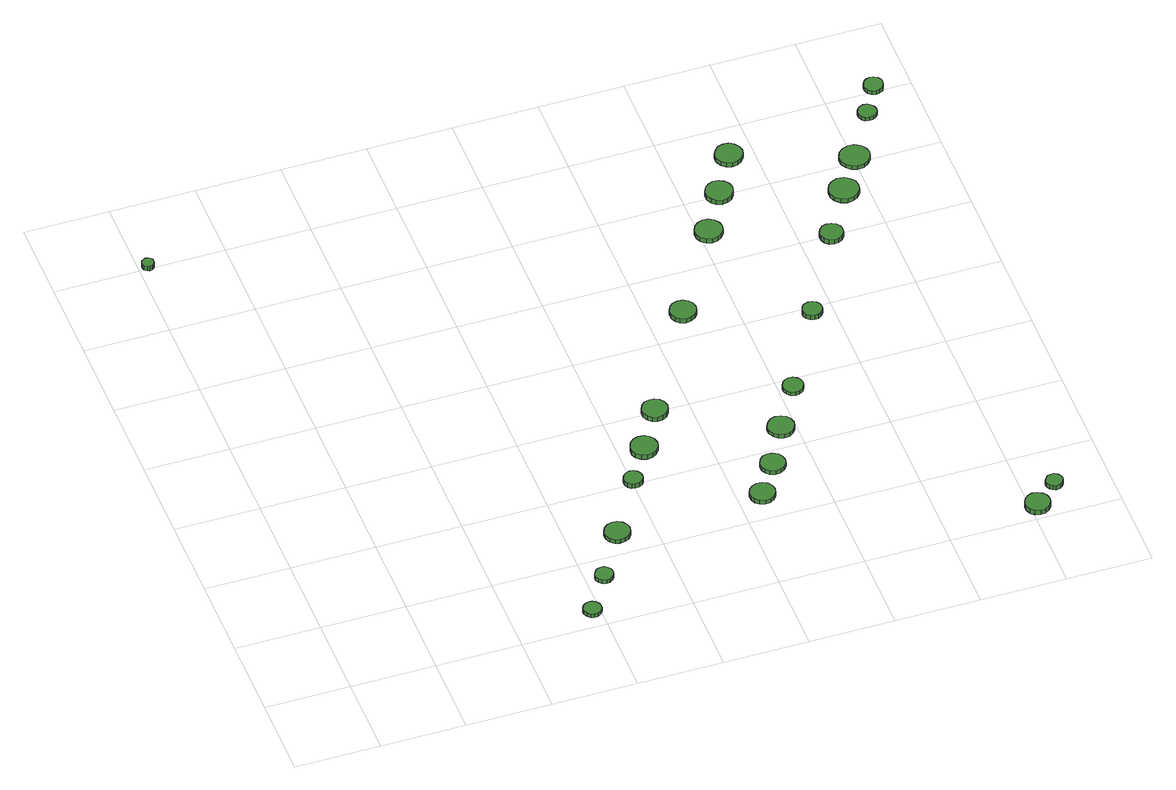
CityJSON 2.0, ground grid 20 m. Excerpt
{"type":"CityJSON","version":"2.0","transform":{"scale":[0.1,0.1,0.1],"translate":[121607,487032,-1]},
"CityObjects":{
"tree1":{"type":"SolitaryVegetationObject","attributes":{"function":"something"},"geometry":[{"type":"MultiSurface","lod":"1","boundaries":[[[0,1,2,3,4,5,6,7,8,9,10,11,12,13,14]],[[15,16,17,18,19,20,21,22,23,24,25,26,27,28,29]],[[0,29,28,1]],[[1,28,27,2]],[[2,27,26,3]],[[3,26,25,4]],[[4,25,24,5]],[[5,24,23,6]],[[6,23,22,7]],[[7,22,21,8]],[[8,21,20,9]],[[9,20,19,10]],[[10,19,18,11]],[[11,18,17,12]],[[12,17,16,13]],[[13,16,15,14]],[[14,15,29,0]]]}]},
"tree2":{"type":"SolitaryVegetationObject","attributes":{"function":"something"},"geometry":[{"type":"MultiSurface","lod":"1","boundaries":[[[30,31,32,33,34,35,36,37,38,39,40,41,42,43,44]],[[45,46,47,48,49,50,51,52,53,54,55,56,57,58,59]],[[30,59,58,31]],[[31,58,57,32]],[[32,57,56,33]],[[33,56,55,34]],[[34,55,54,35]],[[35,54,53,36]],[[36,53,52,37]],[[37,52,51,38]],[[38,51,50,39]],[[39,50,49,40]],[[40,49,48,41]],[[41,48,47,42]],[[42,47,46,43]],[[43,46,45,44]],[[44,45,59,30]]]}]},
"tree3":{"type":"SolitaryVegetationObject","attributes":{"function":"something"},"geometry":[{"type":"MultiSurface","lod":"1","boundaries":[[[60,61,62,63,64,65,66,67,68,69,70,71,72,73,74]],[[75,76,77,78,79,80,81,82,83,84,85,86,87,88,89]],[[60,89,88,61]],[[61,88,87,62]],[[62,87,86,63]],[[63,86,85,64]],[[64,85,84,65]],[[65,84,83,66]],[[66,83,82,67]],[[67,82,81,68]],[[68,81,80,69]],[[69,80,79,70]],[[70,79,78,71]],[[71,78,77,72]],[[72,77,76,73]],[[73,76,75,74]],[[74,75,89,60]]]}]},
"tree4":{"type":"SolitaryVegetationObject","attributes":{"function":"something"},"geometry":[{"type":"MultiSurface","lod":"1","boundaries":[[[90,91,92,93,94,95,96,97,98,99,100,101,102,103,104]],[[105,106,107,108,109,110,111,112,113,114,115,116,117,118,119]],[[90,119,118,91]],[[91,118,117,92]],[[92,117,116,93]],[[93,116,115,94]],[[94,115,114,95]],[[95,114,113,96]],[[96,113,112,97]],[[97,112,111,98]],[[98,111,110,99]],[[99,110,109,100]],[[100,109,108,101]],[[101,108,107,102]],[[102,107,106,103]],[[103,106,105,104]],[[104,105,119,90]]]}]},
"tree5":{"type":"SolitaryVegetationObject","attributes":{"function":"something"},"geometry":[{"type":"MultiSurface","lod":"1","boundaries":[[[120,121,122,123,124,125,126,127,128,129,130,131,132,133,134]],[[135,136,137,138,139,140,141,142,143,144,145,146,147,148,149]],[[120,149,148,121]],[[121,148,147,122]],[[122,147,146,123]],[[123,146,145,124]],[[124,145,144,125]],[[125,144,143,126]],[[126,143,142,127]],[[127,142,141,128]],[[128,141,140,129]],[[129,140,139,130]],[[130,139,138,131]],[[131,138,137,132]],[[132,137,136,133]],[[133,136,135,134]],[[134,135,149,120]]]}]},
"tree6":{"type":"SolitaryVegetationObject","attributes":{"function":"something"},"geometry":[{"type":"MultiSurface","lod":"1","boundaries":[[[150,151,152,153,154,155,156,157,158,159,160,161,162,163,164]],[[165,166,167,168,169,170,171,172,173,174,175,176,177,178,179]],[[150,179,178,151]],[[151,178,177,152]],[[152,177,176,153]],[[153,176,175,154]],[[154,175,174,155]],[[155,174,173,156]],[[156,173,172,157]],[[157,172,171,158]],[[158,171,170,159]],[[159,170,169,160]],[[160,169,168,161]],[[161,168,167,162]],[[162,167,166,163]],[[163,166,165,164]],[[164,165,179,150]]]}]},
"tree7":{"type":"SolitaryVegetationObject","attributes":{"function":"something"},"geometry":[{"type":"MultiSurface","lod":"1","boundaries":[[[180,181,182,183,184,185,186,187,188,189,190,191,192,193,194]],[[195,196,197,198,199,200,201,202,203,204,205,206,207,208,209]],[[180,209,208,181]],[[181,208,207,182]],[[182,207,206,183]],[[183,206,205,184]],[[184,205,204,185]],[[185,204,203,186]],[[186,203,202,187]],[[187,202,201,188]],[[188,201,200,189]],[[189,200,199,190]],[[190,199,198,191]],[[191,198,197,192]],[[192,197,196,193]],[[193,196,195,194]],[[194,195,209,180]]]}]},
"tree8":{"type":"SolitaryVegetationObject","attributes":{"function":"something"},"geometry":[{"type":"MultiSurface","lod":"1","boundaries":[[[210,211,212,213,214,215,216,217,218,219,220,221,222,223,224]],[[225,226,227,228,229,230,231,232,233,234,235,236,237,238,239]],[[210,239,238,211]],[[211,238,237,212]],[[212,237,236,213]],[[213,236,235,214]],[[214,235,234,215]],[[215,234,233,216]],[[216,233,232,217]],[[217,232,231,218]],[[218,231,230,219]],[[219,230,229,220]],[[220,229,228,221]],[[221,228,227,222]],[[222,227,226,223]],[[223,226,225,224]],[[224,225,239,210]]]}]},
"tree9":{"type":"SolitaryVegetationObject","attributes":{"function":"something"},"geometry":[{"type":"MultiSurface","lod":"1","boundaries":[[[240,241,242,243,244,245,246,247,248,249,250,251,252,253,254]],[[255,256,257,258,259,260,261,262,263,264,265,266,267,268,269]],[[240,269,268,241]],[[241,268,267,242]],[[242,267,266,243]],[[243,266,265,244]],[[244,265,264,245]],[[245,264,263,246]],[[246,263,262,247]],[[247,262,261,248]],[[248,261,260,249]],[[249,260,259,250]],[[250,259,258,251]],[[251,258,257,252]],[[252,257,256,253]],[[253,256,255,254]],[[254,255,269,240]]]}]},
"tree10":{"type":"SolitaryVegetationObject","attributes":{"function":"something"},"geometry":[{"type":"MultiSurface","lod":"1","boundaries":[[[270,271,272,273,274,275,276,277,278,279,280,281,282,283,284]],[[285,286,287,288,289,290,291,292,293,294,295,296,297,298,299]],[[270,299,298,271]],[[271,298,297,272]],[[272,297,296,273]],[[273,296,295,274]],[[274,295,294,275]],[[275,294,293,276]],[[276,293,292,277]],[[277,292,291,278]],[[278,291,290,279]],[[279,290,289,280]],[[280,289,288,281]],[[281,288,287,282]],[[282,287,286,283]],[[283,286,285,284]],[[284,285,299,270]]]}]},
"tree11":{"type":"SolitaryVegetationObject","attributes":{"function":"something"},"geometry":[{"type":"MultiSurface","lod":"1","boundaries":[[[300,301,302,303,304,305,306,307,308,309,310,311,312,313,314]],[[315,316,317,318,319,320,321,322,323,324,325,326,327,328,329]],[[300,329,328,301]],[[301,328,327,302]],[[302,327,326,303]],[[303,326,325,304]],[[304,325,324,305]],[[305,324,323,306]],[[306,323,322,307]],[[307,322,321,308]],[[308,321,320,309]],[[309,320,319,310]],[[310,319,318,311]],[[311,318,317,312]],[[312,317,316,313]],[[313,316,315,314]],[[314,315,329,300]]]}]},
"tree12":{"type":"SolitaryVegetationObject","attributes":{"function":"something"},"geometry":[{"type":"MultiSurface","lod":"1","boundaries":[[[330,331,332,333,334,335,336,337,338,339,340,341,342,343,344]],[[345,346,347,348,349,350,351,352,353,354,355,356,357,358,359]],[[330,359,358,331]],[[331,358,357,332]],[[332,357,356,333]],[[333,356,355,334]],[[334,355,354,335]],[[335,354,353,336]],[[336,353,352,337]],[[337,352,351,338]],[[338,351,350,339]],[[339,350,349,340]],[[340,349,348,341]],[[341,348,347,342]],[[342,347,346,343]],[[343,346,345,344]],[[344,345,359,330]]]}]},
"tree13":{"type":"SolitaryVegetationObject","attributes":{"function":"something"},"geometry":[{"type":"MultiSurface","lod":"1","boundaries":[[[360,361,362,363,364,365,366,367,368,369,370,371,372,373,374]],[[375,376,377,378,379,380,381,382,383,384,385,386,387,388,389]],[[360,389,388,361]],[[361,388,387,362]],[[362,387,386,363]],[[363,386,385,364]],[[364,385,384,365]],[[365,384,383,366]],[[366,383,382,367]],[[367,382,381,368]],[[368,381,380,369]],[[369,380,379,370]],[[370,379,378,371]],[[371,378,377,372]],[[372,377,376,373]],[[373,376,375,374]],[[374,375,389,360]]]}]},
"tree14":{"type":"SolitaryVegetationObject","attributes":{"function":"something"},"geometry":[{"type":"MultiSurface","lod":"1","boundaries":[[[390,391,392,393,394,395,396,397,398,399,400,401,402,403,404]],[[405,406,407,408,409,410,411,412,413,414,415,416,417,418,419]],[[390,419,418,391]],[[391,418,417,392]],[[392,417,416,393]],[[393,416,415,394]],[[394,415,414,395]],[[395,414,413,396]],[[396,413,412,397]],[[397,412,411,398]],[[398,411,410,399]],[[399,410,409,400]],[[400,409,408,401]],[[401,408,407,402]],[[402,407,406,403]],[[403,406,405,404]],[[404,405,419,390]]]}]},
"tree15":{"type":"SolitaryVegetationObject","attributes":{"function":"something"},"geometry":[{"type":"MultiSurface","lod":"1","boundaries":[[[420,421,422,423,424,425,426,427,428,429,430,431,432,433,434]],[[435,436,437,438,439,440,441,442,443,444,445,446,447,448,449]],[[420,449,448,421]],[[421,448,447,422]],[[422,447,446,423]],[[423,446,445,424]],[[424,445,444,425]],[[425,444,443,426]],[[426,443,442,427]],[[427,442,441,428]],[[428,441,440,429]],[[429,440,439,430]],[[430,439,438,431]],[[431,438,437,432]],[[432,437,436,433]],[[433,436,435,434]],[[434,435,449,420]]]}]},
"tree16":{"type":"SolitaryVegetationObject","attributes":{"function":"something"},"geometry":[{"type":"MultiSurface","lod":"1","boundaries":[[[450,451,452,453,454,455,456,457,458,459,460,461,462,463,464]],[[465,466,467,468,469,470,471,472,473,474,475,476,477,478,479]],[[450,479,478,451]],[[451,478,477,452]],[[452,477,476,453]],[[453,476,475,454]],[[454,475,474,455]],[[455,474,473,456]],[[456,473,472,457]],[[457,472,471,458]],[[458,471,470,459]],[[459,470,469,460]],[[460,469,468,461]],[[461,468,467,462]],[[462,467,466,463]],[[463,466,465,464]],[[464,465,479,450]]]}]},
"tree17":{"type":"SolitaryVegetationObject","attributes":{"function":"something"},"geometry":[{"type":"MultiSurface","lod":"1","boundaries":[[[480,481,482,483,484,485,486,487,488,489,490,491,492,493,494]],[[495,496,497,498,499,500,501,502,503,504,505,506,507,508,509]],[[480,509,508,481]],[[481,508,507,482]],[[482,507,506,483]],[[483,506,505,484]],[[484,505,504,485]],[[485,504,503,486]],[[486,503,502,487]],[[487,502,501,488]],[[488,501,500,489]],[[489,500,499,490]],[[490,499,498,491]],[[491,498,497,492]],[[492,497,496,493]],[[493,496,495,494]],[[494,495,509,480]]]}]},
"tree18":{"type":"SolitaryVegetationObject","attributes":{"function":"something"},"geometry":[{"type":"MultiSurface","lod":"1","boundaries":[[[510,511,512,513,514,515,516,517,518,519,520,521,522,523,524]],[[525,526,527,528,529,530,531,532,533,534,535,536,537,538,539]],[[510,539,538,511]],[[511,538,537,512]],[[512,537,536,513]],[[513,536,535,514]],[[514,535,534,515]],[[515,534,533,516]],[[516,533,532,517]],[[517,532,531,518]],[[518,531,530,519]],[[519,530,529,520]],[[520,529,528,521]],[[521,528,527,522]],[[522,527,526,523]],[[523,526,525,524]],[[524,525,539,510]]]}]},
"tree19":{"type":"SolitaryVegetationObject","attributes":{"function":"something"},"geometry":[{"type":"MultiSurface","lod":"1","boundaries":[[[540,541,542,543,544,545,546,547,548,549,550,551,552,553,554]],[[555,556,557,558,559,560,561,562,563,564,565,566,567,568,569]],[[540,569,568,541]],[[541,568,567,542]],[[542,567,566,543]],[[543,566,565,544]],[[544,565,564,545]],[[545,564,563,546]],[[546,563,562,547]],[[547,562,561,548]],[[548,561,560,549]],[[549,560,559,550]],[[550,559,558,551]],[[551,558,557,552]],[[552,557,556,553]],[[553,556,555,554]],[[554,555,569,540]]]}]},
"tree20":{"type":"SolitaryVegetationObject","attributes":{"function":"something"},"geometry":[{"type":"MultiSurface","lod":"1","boundaries":[[[570,571,572,573,574,575,576,577,578,579,580,581,582,583,584]],[[585,586,587,588,589,590,591,592,593,594,595,596,597,598,599]],[[570,599,598,571]],[[571,598,597,572]],[[572,597,596,573]],[[573,596,595,574]],[[574,595,594,575]],[[575,594,593,576]],[[576,593,592,577]],[[577,592,591,578]],[[578,591,590,579]],[[579,590,589,580]],[[580,589,588,581]],[[581,588,587,582]],[[582,587,586,583]],[[583,586,585,584]],[[584,585,599,570]]]}]},
"tree21":{"type":"SolitaryVegetationObject","attributes":{"function":"something"},"geometry":[{"type":"MultiSurface","lod":"1","boundaries":[[[600,601,602,603,604,605,606,607,608,609,610,611,612,613,614]],[[615,616,617,618,619,620,621,622,623,624,625,626,627,628,629]],[[600,629,628,601]],[[601,628,627,602]],[[602,627,626,603]],[[603,626,625,604]],[[604,625,624,605]],[[605,624,623,606]],[[606,623,622,607]],[[607,622,621,608]],[[608,621,620,609]],[[609,620,619,610]],[[610,619,618,611]],[[611,618,617,612]],[[612,617,616,613]],[[613,616,615,614]],[[614,615,629,600]]]}]},
"tree22":{"type":"SolitaryVegetationObject","attributes":{"function":"something"},"geometry":[{"type":"MultiSurface","lod":"1","boundaries":[[[630,631,632,633,634,635,636,637,638,639,640,641,642,643,644]],[[645,646,647,648,649,650,651,652,653,654,655,656,657,658,659]],[[630,659,658,631]],[[631,658,657,632]],[[632,657,656,633]],[[633,656,655,634]],[[634,655,654,635]],[[635,654,653,636]],[[636,653,652,637]],[[637,652,651,638]],[[638,651,650,639]],[[639,650,649,640]],[[640,649,648,641]],[[641,648,647,642]],[[642,647,646,643]],[[643,646,645,644]],[[644,645,659,630]]]}]},
"tree23":{"type":"SolitaryVegetationObject","attributes":{"function":"something"},"geometry":[{"type":"MultiSurface","lod":"1","boundaries":[[[660,661,662,663,664,665,666,667,668,669,670,671,672,673,674]],[[675,676,677,678,679,680,681,682,683,684,685,686,687,688,689]],[[660,689,688,661]],[[661,688,687,662]],[[662,687,686,663]],[[663,686,685,664]],[[664,685,684,665]],[[665,684,683,666]],[[666,683,682,667]],[[667,682,681,668]],[[668,681,680,669]],[[669,680,679,670]],[[670,679,678,671]],[[671,678,677,672]],[[672,677,676,673]],[[673,676,675,674]],[[674,675,689,660]]]}]}
},
"vertices":[
[32,1395,30],[31,1401,30],[28,1405,30],[23,1408,30],[17,1409,30],[12,1407,30],[7,1403,30],[5,1398,30],[5,1392,30],[7,1387,30],[12,1383,30],[17,1381,30],[23,1382,30],[28,1385,30],[31,1389,30],[31,1389,17],[28,1385,17],[23,1382,17],[17,1381,17],[12,1383,17],[7,1387,17],[5,1392,17],[5,1398,17],[7,1403,17],[12,1407,17],[17,1409,17],[23,1408,17],[28,1405,17],[31,1401,17],[32,1395,17],
[602,49,16],[601,58,16],[595,65,16],[588,69,16],[579,70,16],[571,67,16],[565,62,16],[561,54,16],[561,45,16],[565,37,16],[571,31,16],[579,29,16],[588,29,16],[595,34,16],[601,41,16],[601,41,6],[595,34,6],[588,29,6],[579,29,6],[571,31,6],[565,37,6],[561,45,6],[561,54,6],[565,62,6],[571,67,6],[579,70,6],[588,69,6],[595,65,6],[601,58,6],[602,49,6],
[663,142,17],[661,151,17],[656,158,17],[649,163,17],[640,164,17],[631,161,17],[625,155,17],[621,147,17],[621,138,17],[625,130,17],[631,124,17],[640,121,17],[649,122,17],[656,127,17],[661,134,17],[661,134,6],[656,127,6],[649,122,6],[640,121,6],[631,124,6],[625,130,6],[621,138,6],[621,147,6],[625,155,6],[631,161,6],[640,164,6],[649,163,6],[656,158,6],[661,151,6],[663,142,6],
[744,261,17],[741,273,17],[734,283,17],[723,289,17],[711,290,17],[700,287,17],[690,278,17],[685,267,17],[685,255,17],[690,244,17],[700,235,17],[711,232,17],[723,233,17],[734,239,17],[741,249,17],[741,249,6],[734,239,6],[723,233,6],[711,232,6],[700,235,6],[690,244,6],[685,255,6],[685,267,6],[690,278,6],[700,287,6],[711,290,6],[723,289,6],[734,283,6],[741,273,6],[744,261,6],
[824,406,20],[822,415,20],[817,422,20],[809,427,20],[800,428,20],[792,425,20],[785,419,20],[781,411,20],[781,402,20],[785,393,20],[792,387,20],[800,385,20],[809,386,20],[817,390,20],[822,397,20],[822,397,7],[817,390,7],[809,386,7],[800,385,7],[792,387,7],[785,393,7],[781,402,7],[781,411,7],[785,419,7],[792,425,7],[800,428,7],[809,427,7],[817,422,7],[822,415,7],[824,406,7],
[890,495,19],[887,508,19],[879,518,19],[868,525,19],[855,526,19],[843,522,19],[833,513,19],[828,501,19],[828,488,19],[833,476,19],[843,468,19],[855,464,19],[868,465,19],[879,471,19],[887,482,19],[887,482,6],[879,471,6],[868,465,6],[855,464,6],[843,468,6],[833,476,6],[828,488,6],[828,501,6],[833,513,6],[843,522,6],[855,526,6],[868,525,6],[879,518,6],[887,508,6],[890,495,6],
[950,599,19],[947,611,19],[940,621,19],[929,627,19],[917,628,19],[905,625,19],[896,616,19],[891,605,19],[891,593,19],[896,581,19],[905,573,19],[917,569,19],[929,571,19],[940,577,19],[947,587,19],[947,587,6],[940,577,6],[929,571,6],[917,569,6],[905,573,6],[896,581,6],[891,593,6],[891,605,6],[896,616,6],[905,625,6],[917,628,6],[929,627,6],[940,621,6],[947,611,6],[950,599,6],
[1086,273,16],[1084,285,16],[1077,295,16],[1066,301,16],[1054,302,16],[1042,298,16],[1033,290,16],[1028,279,16],[1028,267,16],[1033,256,16],[1042,248,16],[1054,244,16],[1066,245,16],[1077,251,16],[1084,261,16],[1084,261,5],[1077,251,5],[1066,245,5],[1054,244,5],[1042,248,5],[1033,256,5],[1028,267,5],[1028,279,5],[1033,290,5],[1042,298,5],[1054,302,5],[1066,301,5],[1077,295,5],[1084,285,5],[1086,273,5],
[1138,354,16],[1136,366,16],[1129,375,16],[1118,381,16],[1106,383,16],[1095,379,16],[1086,371,16],[1081,360,16],[1081,348,16],[1086,337,16],[1095,329,16],[1106,325,16],[1118,327,16],[1129,333,16],[1136,342,16],[1136,342,5],[1129,333,5],[1118,327,5],[1106,325,5],[1095,329,5],[1086,337,5],[1081,348,5],[1081,360,5],[1086,371,5],[1095,379,5],[1106,383,5],[1118,381,5],[1129,375,5],[1136,366,5],[1138,354,5],
[1196,459,15],[1193,472,15],[1186,482,15],[1175,488,15],[1162,490,15],[1150,486,15],[1141,477,15],[1135,466,15],[1135,453,15],[1141,441,15],[1150,433,15],[1162,429,15],[1175,430,15],[1186,437,15],[1193,447,15],[1193,447,5],[1186,437,5],[1175,430,5],[1162,429,5],[1150,433,5],[1141,441,5],[1135,453,5],[1135,466,5],[1141,477,5],[1150,486,5],[1162,490,5],[1175,488,5],[1186,482,5],[1193,472,5],[1196,459,5],
[1112,870,22],[1109,883,22],[1102,893,22],[1091,899,22],[1078,900,22],[1066,897,22],[1057,888,22],[1052,877,22],[1052,864,22],[1057,853,22],[1066,844,22],[1078,840,22],[1091,842,22],[1102,848,22],[1109,858,22],[1109,858,10],[1102,848,10],[1091,842,10],[1078,840,10],[1066,844,10],[1057,853,10],[1052,864,10],[1052,877,10],[1057,888,10],[1066,897,10],[1078,900,10],[1091,899,10],[1102,893,10],[1109,883,10],[1112,870,10],
[1257,572,15],[1255,582,15],[1249,590,15],[1241,595,15],[1231,596,15],[1221,593,15],[1214,586,15],[1210,577,15],[1210,567,15],[1214,558,15],[1221,551,15],[1231,548,15],[1241,549,15],[1249,554,15],[1255,563,15],[1255,563,5],[1249,554,5],[1241,549,5],[1231,548,5],[1221,551,5],[1214,558,5],[1210,567,5],[1210,577,5],[1214,586,5],[1221,593,5],[1231,596,5],[1241,595,5],[1249,590,5],[1255,582,5],[1257,572,5],
[1251,1091,24],[1248,1104,24],[1240,1115,24],[1229,1121,24],[1216,1123,24],[1203,1118,24],[1193,1110,24],[1188,1098,24],[1188,1084,24],[1193,1072,24],[1203,1063,24],[1216,1059,24],[1229,1061,24],[1240,1067,24],[1248,1078,24],[1248,1078,12],[1240,1067,12],[1229,1061,12],[1216,1059,12],[1203,1063,12],[1193,1072,12],[1188,1084,12],[1188,1098,12],[1193,1110,12],[1203,1118,12],[1216,1123,12],[1229,1121,12],[1240,1115,12],[1248,1104,12],[1251,1091,12],
[1373,777,24],[1371,787,24],[1366,794,24],[1358,799,24],[1348,800,24],[1339,797,24],[1332,791,24],[1328,782,24],[1328,773,24],[1332,764,24],[1339,758,24],[1348,755,24],[1358,756,24],[1366,761,24],[1371,768,24],[1371,768,11],[1366,761,11],[1358,756,11],[1348,755,11],[1339,758,11],[1332,764,11],[1328,773,11],[1328,782,11],[1332,791,11],[1339,797,11],[1348,800,11],[1358,799,11],[1366,794,11],[1371,787,11],[1373,777,11],
[1644,36,23],[1642,48,23],[1635,57,23],[1624,63,23],[1612,65,23],[1601,61,23],[1592,53,23],[1587,42,23],[1587,30,23],[1592,18,23],[1601,10,23],[1612,7,23],[1624,8,23],[1635,14,23],[1642,24,23],[1642,24,10],[1635,14,10],[1624,8,10],[1612,7,10],[1601,10,10],[1592,18,10],[1587,30,10],[1587,42,10],[1592,53,10],[1601,61,10],[1612,65,10],[1624,63,10],[1635,57,10],[1642,48,10],[1644,36,10],
[1315,1204,19],[1312,1217,19],[1304,1228,19],[1293,1234,19],[1280,1236,19],[1267,1231,19],[1258,1223,19],[1252,1211,19],[1252,1197,19],[1258,1185,19],[1267,1176,19],[1280,1172,19],[1293,1174,19],[1304,1180,19],[1312,1191,19],[1312,1191,6],[1304,1180,6],[1293,1174,6],[1280,1172,6],[1267,1176,6],[1258,1185,6],[1252,1197,6],[1252,1211,6],[1258,1223,6],[1267,1231,6],[1280,1236,6],[1293,1234,6],[1304,1228,6],[1312,1217,6],[1315,1204,6],
[1693,91,21],[1691,99,21],[1687,105,21],[1680,110,21],[1671,110,21],[1664,108,21],[1658,102,21],[1654,95,21],[1654,87,21],[1658,79,21],[1664,74,21],[1671,71,21],[1680,72,21],[1687,76,21],[1691,83,21],[1691,83,9],[1687,76,9],[1680,72,9],[1671,71,9],[1664,74,9],[1658,79,9],[1654,87,9],[1654,95,9],[1658,102,9],[1664,108,9],[1671,110,9],[1680,110,9],[1687,105,9],[1691,99,9],[1693,91,9],
[1375,1310,17],[1372,1323,17],[1364,1334,17],[1353,1341,17],[1340,1342,17],[1327,1338,17],[1318,1329,17],[1312,1317,17],[1312,1304,17],[1318,1292,17],[1327,1283,17],[1340,1279,17],[1353,1280,17],[1364,1287,17],[1372,1297,17],[1372,1297,5],[1364,1287,5],[1353,1280,5],[1340,1279,5],[1327,1283,5],[1318,1292,5],[1312,1304,5],[1312,1317,5],[1318,1329,5],[1327,1338,5],[1340,1342,5],[1353,1341,5],[1364,1334,5],[1372,1323,5],[1375,1310,5],
[1498,994,24],[1496,1004,24],[1489,1014,24],[1479,1019,24],[1468,1020,24],[1458,1017,24],[1449,1009,24],[1445,999,24],[1445,988,24],[1449,978,24],[1458,970,24],[1468,967,24],[1479,968,24],[1489,974,24],[1496,983,24],[1496,983,11],[1489,974,11],[1479,968,11],[1468,967,11],[1458,970,11],[1449,978,11],[1445,988,11],[1445,999,11],[1449,1009,11],[1458,1017,11],[1468,1020,11],[1479,1019,11],[1489,1014,11],[1496,1004,11],[1498,994,11],
[1580,1121,17],[1577,1135,17],[1568,1147,17],[1556,1154,17],[1541,1156,17],[1527,1151,17],[1517,1142,17],[1511,1128,17],[1511,1114,17],[1517,1101,17],[1527,1091,17],[1541,1086,17],[1556,1088,17],[1568,1095,17],[1577,1107,17],[1577,1107,6],[1568,1095,6],[1556,1088,6],[1541,1086,6],[1527,1091,6],[1517,1101,6],[1511,1114,6],[1511,1128,6],[1517,1142,6],[1527,1151,6],[1541,1156,6],[1556,1154,6],[1568,1147,6],[1577,1135,6],[1580,1121,6],
[1637,1213,16],[1634,1227,16],[1625,1239,16],[1613,1246,16],[1598,1247,16],[1585,1243,16],[1574,1233,16],[1568,1220,16],[1568,1206,16],[1574,1193,16],[1585,1183,16],[1598,1179,16],[1613,1180,16],[1625,1187,16],[1634,1199,16],[1634,1199,6],[1625,1187,6],[1613,1180,6],[1598,1179,6],[1585,1183,6],[1574,1193,6],[1568,1206,6],[1568,1220,6],[1574,1233,6],[1585,1243,6],[1598,1247,6],[1613,1246,6],[1625,1239,6],[1634,1227,6],[1637,1213,6],
[1697,1337,16],[1695,1346,16],[1689,1353,16],[1682,1358,16],[1673,1359,16],[1664,1356,16],[1658,1350,16],[1654,1342,16],[1654,1333,16],[1658,1324,16],[1664,1318,16],[1673,1316,16],[1682,1317,16],[1689,1321,16],[1695,1328,16],[1695,1328,6],[1689,1321,6],[1682,1317,6],[1673,1316,6],[1664,1318,6],[1658,1324,6],[1654,1333,6],[1654,1342,6],[1658,1350,6],[1664,1356,6],[1673,1359,6],[1682,1358,6],[1689,1353,6],[1695,1346,6],[1697,1337,6],
[1739,1414,16],[1737,1423,16],[1732,1430,16],[1724,1435,16],[1715,1436,16],[1706,1433,16],[1699,1427,16],[1695,1418,16],[1695,1409,16],[1699,1400,16],[1706,1394,16],[1715,1391,16],[1724,1392,16],[1732,1397,16],[1737,1405,16],[1737,1405,5],[1732,1397,5],[1724,1392,5],[1715,1391,5],[1706,1394,5],[1699,1400,5],[1695,1409,5],[1695,1418,5],[1699,1427,5],[1706,1433,5],[1715,1436,5],[1724,1435,5],[1732,1430,5],[1737,1423,5],[1739,1414,5]
]}
